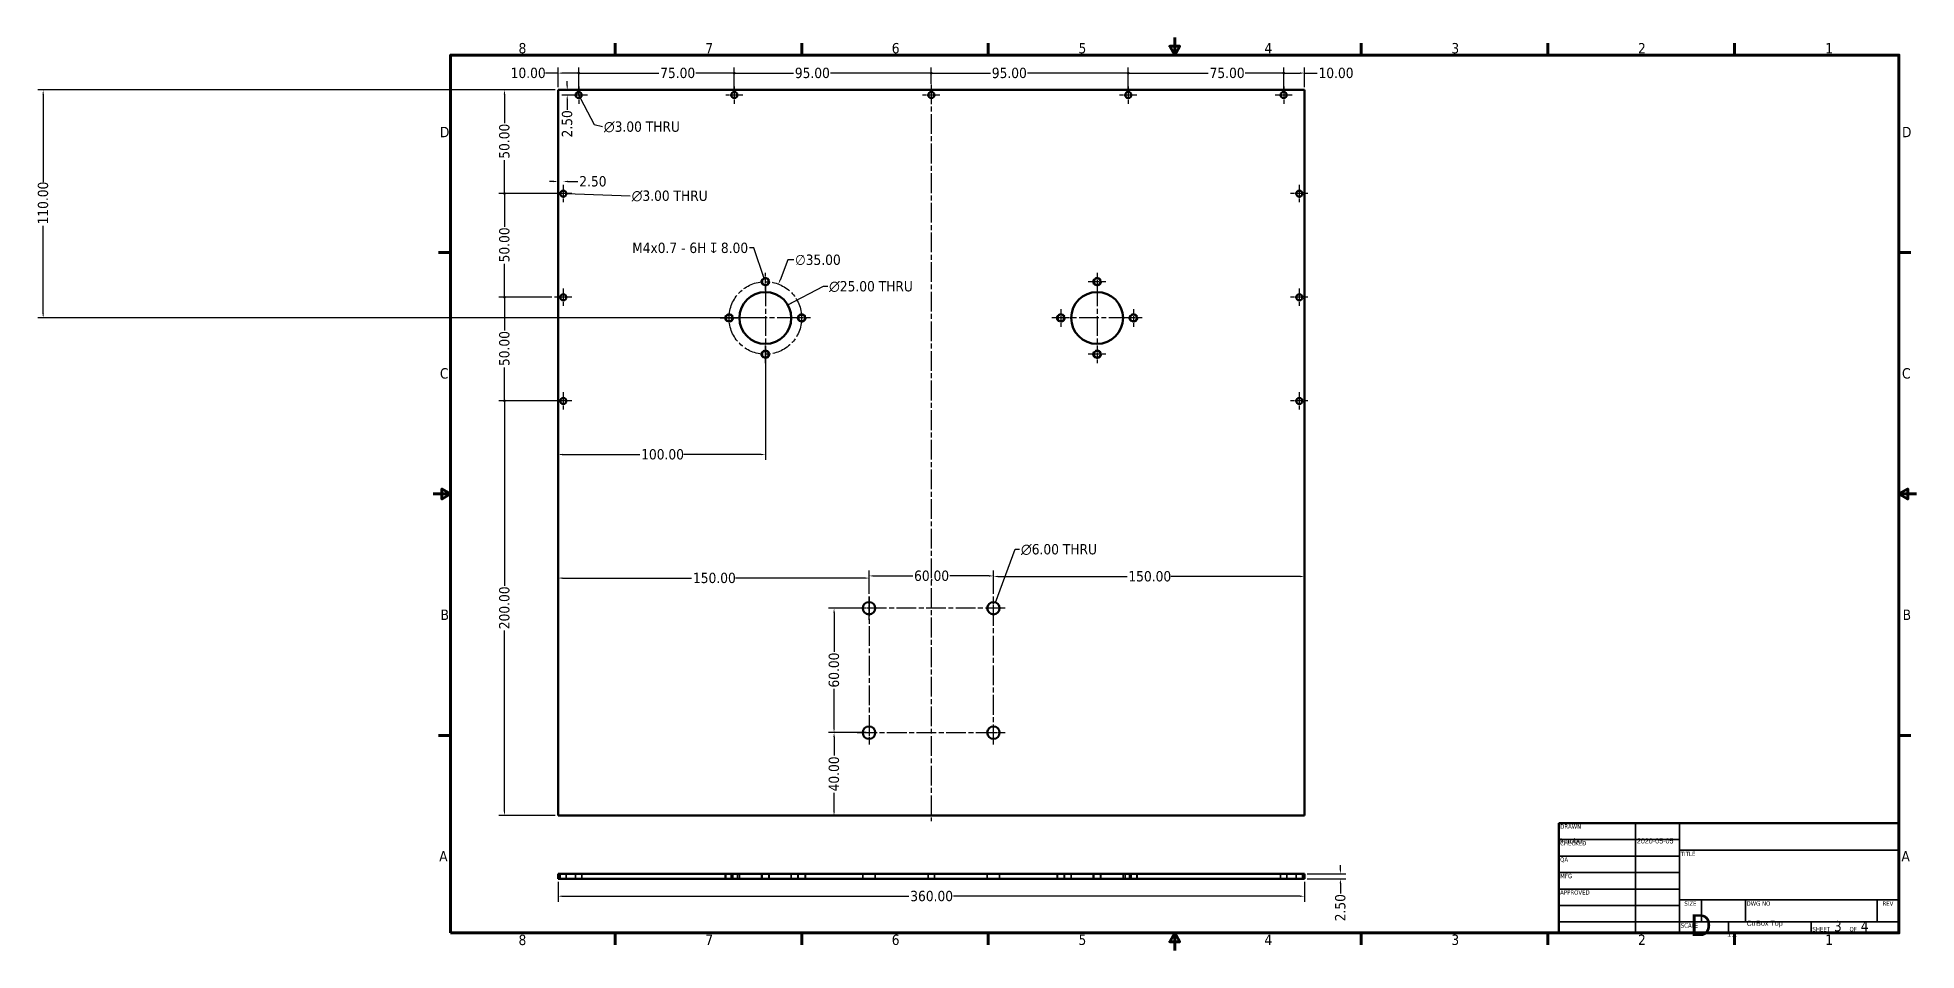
# Model space of a CAD drawing. Header units: millimetres. Extents: x -189 to 718, y 13 to 453.
import ezdxf
from ezdxf.enums import TextEntityAlignment as Align

# ---------------------------------------------------------------- set-up
doc = ezdxf.new("R2018")
doc.units = ezdxf.units.MM
doc.header["$LTSCALE"] = 0.833333
doc.linetypes.add('CHAIN', pattern=[0.7087, 0.4724, -0.0591, 0.1181, -0.0591])
doc.linetypes.add('DASHED', pattern=[0.2067, 0.1654, -0.0413])
for name, color, linetype, lineweight in [('Border (ANSI)', 7, 'Continuous', 70), ('Center Mark (ANSI)', 7, 'Continuous', 25), ('Centerline (ANSI)', 7, 'Continuous', 25), ('Dimension (ANSI)', 7, 'Continuous', 25), ('Hidden (ANSI)', 7, 'DASHED', 35), ('Hidden Narrow (ANSI)', 7, 'DASHED', 25), ('Symbol (ANSI)', 7, 'Continuous', 25), ('Title (ANSI)', 7, 'Continuous', 50), ('Visible (ANSI)', 7, 'Continuous', 50)]:
    doc.layers.add(name, color=color, linetype=linetype, lineweight=lineweight)
doc.styles.add('Note Text (ANSI)', font='tahoma.ttf')
doc.styles.add('Text Style38', font='tahoma.ttf')
doc.dimstyles.new('Default - mm (ANSI)', dxfattribs={"dimscale": 0.833333, "dimtxt": 6, "dimasz": 2.5, "dimexe": 3.175, "dimexo": 1.6002, "dimgap": 0.8, "dimtad": 0, "dimtoh": 1, "dimrnd": 1e-08, "dimzin": 4, "dimdsep": 46, "dimtxsty": 'Note Text (ANSI)', "dimcen": 0.09, "dimdle": 10, "dimclrd": 256, "dimclre": 256, "dimclrt": 256, "dimadec": 1, "dimazin": 1, "dimtfac": 0.508, "dimtofl": 0, "dimtmove": 0, "dimatfit": 3, "dimfxl": 1, "dimtolj": 1, "dimtzin": 4, "dimlwd": -1, "dimlwe": -1, "dimarcsym": 0})
doc.dimstyles.new('Default - mm (ANSI)$7', dxfattribs={"dimscale": 0.833333, "dimtxt": 6, "dimasz": 2.5, "dimexe": 3.175, "dimexo": 1.6002, "dimgap": 0.8, "dimtad": 0, "dimtoh": 1, "dimrnd": 1e-08, "dimzin": 4, "dimdsep": 46, "dimtxsty": 'Note Text (ANSI)', "dimcen": 0.09, "dimdle": 10, "dimclrd": 256, "dimclre": 256, "dimclrt": 256, "dimadec": 1, "dimazin": 1, "dimtfac": 0.508, "dimtofl": 0, "dimtmove": 0, "dimatfit": 3, "dimfxl": 1, "dimtolj": 1, "dimtzin": 4, "dimlwd": -1, "dimlwe": -1, "dimarcsym": 0})

# ---------------------------------------------------------------- blocks, each defined once
blk = doc.blocks.new('Borders Default Border')
at = {"layer": 'Border (ANSI)'}
for p, q in [((108, 533.4), (108, 540.4)), ((215.9, 533.4), (215.9, 540.4)), ((323.8, 533.4), (323.8, 540.4)), ((539.7, 533.4), (539.7, 540.4)), ((647.7, 533.4), (647.7, 540.4)), ((755.7, 533.4), (755.7, 540.4)), ((12.7, 419.1), (5.7, 419.1)), ((850.9, 419.1), (857.9, 419.1)), ((12.7, 139.7), (5.7, 139.7)), ((850.9, 139.7), (857.9, 139.7)), ((108, 25.4), (108, 18.4)), ((215.9, 25.4), (215.9, 18.4)), ((323.8, 25.4), (323.8, 18.4)), ((539.7, 25.4), (539.7, 18.4)), ((647.7, 25.4), (647.7, 18.4)), ((755.7, 25.4), (755.7, 18.4))]:
    blk.add_line(p, q, dxfattribs=at)
at = {"layer": 'Border (ANSI)', "flags": 128}
for points in [[(12.7, 25.4), (12.7, 533.4), (850.9, 533.4), (850.9, 25.4), (12.7, 25.4)], [(431.8, 543.6), (431.8, 533.4), (428.9, 538.5), (434.7, 538.5), (431.8, 533.4)], [(2.5, 279.4), (12.7, 279.4), (7.6, 282.3), (7.6, 276.5), (12.7, 279.4)], [(861.1, 279.4), (850.9, 279.4), (856, 282.3), (856, 276.5), (850.9, 279.4)], [(431.8, 15.2), (431.8, 25.4), (428.9, 20.3), (434.7, 20.3), (431.8, 25.4)]]:
    blk.add_lwpolyline(points, dxfattribs=at)
at = {"layer": 'Border (ANSI)', "char_height": 6, "attachment_point": 7, "style": 'Note Text (ANSI)'}
for s, insert in [('8', (52, 534.3)), ('7', (160.1, 534.4)), ('6', (268, 534.3)), ('5', (376.1, 534.3)), ('4', (483.7, 534.4)), ('3', (591.9, 534.3)), ('2', (699.9, 534.4)), ('1', (808.3, 534.4)), ('D', (6.5, 485.9)), ('D', (852.7, 485.9)), ('C', (6.5, 346.1)), ('C', (852.7, 346.1)), ('B', (6.9, 206.5)), ('B', (853.1, 206.5)), ('A', (6.1, 66.8)), ('A', (852.4, 66.8)), ('8', (52, 18.2)), ('7', (160.1, 18.4)), ('6', (268, 18.3)), ('5', (376.1, 18.3)), ('4', (483.7, 18.4)), ('3', (591.9, 18.3)), ('2', (699.9, 18.4)), ('1', (808.3, 18.4))]:
    blk.add_mtext(s, dxfattribs=dict(at, insert=insert))
blk = doc.blocks.new('Title Blocks ANSI - Large')
at = {"layer": 'Title (ANSI)'}
for p, q in [((127, 189.2), (127, 125.7)), ((323.9, 189.2), (127, 189.2)), ((323.9, 125.7), (323.9, 189.2)), ((127, 125.7), (323.9, 125.7))]:
    blk.add_line(p, q, dxfattribs=at)
at = {"layer": 'Title (ANSI)', "lineweight": 35}
for p, q in [((171.5, 125.7), (171.5, 189.2)), ((196.9, 125.7), (196.9, 189.2)), ((127, 179.7), (196.9, 179.7)), ((127, 170.2), (196.9, 170.2)), ((196.9, 173.5), (323.9, 173.5)), ((127, 160.7), (196.9, 160.7)), ((127, 151.1), (196.9, 151.1)), ((127, 141.6), (196.9, 141.6)), ((323.9, 144.8), (196.9, 144.8)), ((209.6, 132.1), (209.6, 144.8)), ((235, 132.1), (235, 144.8)), ((311.2, 132.1), (311.2, 144.8)), ((196.9, 132.1), (127, 132.1)), ((323.9, 132.1), (196.9, 132.1)), ((225.3, 132.1), (225.3, 125.7)), ((273.1, 132.1), (273.1, 125.7))]:
    blk.add_line(p, q, dxfattribs=at)
at = {"layer": 'Title (ANSI)', "style": 'Text Style38'}
for s, p in [('DRAWN', (127.8, 188.5)), ('CHECKED', (127.8, 178.9)), ('QA', (127.8, 169.4)), ('TITLE', (197.6, 172.7)), ('MFG', (127.8, 159.9)), ('APPROVED', (127.8, 150.4)), ('DWG NO', (235.7, 144)), ('SCALE', (197.6, 131.3))]:
    blk.add_text(s, height=2.54, dxfattribs=at).set_placement(p, align=Align.TOP_LEFT)
for s, p in [('SIZE', (203.2, 144)), ('REV', (317.5, 144))]:
    blk.add_text(s, height=2.54, dxfattribs=at).set_placement(p, align=Align.TOP_CENTER)
at = {"layer": 'Title (ANSI)', "insert": (273.8, 126.5), "char_height": 6, "attachment_point": 7, "style": 'Note Text (ANSI)'}
blk.add_mtext('\\fTahoma|b0|i0;\\H2.5400;SHEET\\fTahoma|b0|i0;\\H6.0000; 3  \\fTahoma|b0|i0;\\H2.5400;OF\\fTahoma|b0|i0;\\H6.0000; 4 ', dxfattribs=at)
at = {"layer": 'Title (ANSI)', "lineweight": 30, "flags": 104}
for tag, height, p in [('CHECKED_BY', 3.17, (127.8, 170.9)), ('AUTHOR', 3.17, (127.8, 180.5)), ('CHECKED_DATE', 3.17, (172.2, 170.9)), ('CREATION_DATE', 3.17, (172.2, 180.5)), ('MFG_APPROVED_BY', 3.17, (127.8, 151.9)), ('MFG_APPROVED_DATE', 3.17, (172.2, 151.9)), ('ENG_APPROVED_BY', 3.17, (127.8, 142.4)), ('ENG_APPROVAL_DATE', 3.17, (172.2, 142.4)), ('PART_NUMBER', 4.57, (235.7, 132.8))]:
    blk.add_attdef(tag, text='', height=height, dxfattribs=at).set_placement(p, align=Align.BOTTOM_LEFT)
for tag, height, p in [('COMPANY', 3.17, (260.4, 181.4)), ('Sheet_Size', 4.57, (203.2, 136.5)), ('REVISION_NUMBER', 3.17, (317.5, 136.5))]:
    blk.add_attdef(tag, text='', height=height, dxfattribs=at).set_placement(p, align=Align.MIDDLE_CENTER)
blk.add_attdef('TITLE', text='', height=4.57, dxfattribs=at).set_placement((197.6, 158.1), align=Align.MIDDLE_LEFT)
blk.add_attdef('Initial_View_Scale', text='', height=6, dxfattribs=at).set_placement((224.5, 126.5), align=Align.BOTTOM_RIGHT)
blk = doc.blocks.new('*D6')
at = {"layer": 'Defpoints', "color": 0, "transparency": 16777216}
for p in [(62.38, 47.18), (422.38, 47.18), (422.38, 38.84)]:
    blk.add_point(p, dxfattribs=at)
at = {"layer": 'Dimension (ANSI)', "transparency": 16777216}
for p, q in [((62.38, 45.84), (62.38, 36.2)), ((422.38, 45.84), (422.38, 36.2)), ((64.46, 38.84), (231.59, 38.84)), ((420.3, 38.84), (253.17, 38.84))]:
    blk.add_line(p, q, dxfattribs=at)
for points in [[(64.46, 39.19), (64.46, 38.5), (62.38, 38.84)], [(420.3, 39.19), (420.3, 38.5), (422.38, 38.84)]]:
    blk.add_solid(points, dxfattribs=at)
at = {"layer": 'Dimension (ANSI)', "transparency": 16777216, "insert": (232.26, 41.45), "char_height": 5, "attachment_point": 1, "style": 'Note Text (ANSI)'}
blk.add_mtext('\\A1;360.00', dxfattribs=at)
blk = doc.blocks.new('_DotSmall')
at = {"color": 0, "linetype": 'ByBlock', "const_width": 0.5}
blk.add_lwpolyline([(-0.0625, 0, 1), (0.0625, 0, 1)], format="xyb", close=True, dxfattribs=at)
blk = doc.blocks.new('*D7')
at = {"layer": 'Defpoints', "color": 0, "transparency": 16777216}
for p in [(36.55, 427.73), (62.38, 427.73), (64.88, 377.73)]:
    blk.add_point(p, dxfattribs=at)
at = {"layer": 'Dimension (ANSI)', "transparency": 16777216}
for p, q in [((61.05, 427.73), (33.9, 427.73)), ((36.55, 425.65), (36.55, 411.61)), ((36.55, 377.73), (36.55, 393.87)), ((63.55, 377.73), (33.9, 377.73))]:
    blk.add_line(p, q, dxfattribs=at)
blk.add_solid([(36.2, 425.65), (36.89, 425.65), (36.55, 427.73)], dxfattribs=at)
at = {"layer": 'Dimension (ANSI)', "transparency": 16777216, "xscale": 2.083333333333333, "yscale": 2.083333333333333, "zscale": 2.083333333333333, "rotation": 270}
blk.add_blockref('_DotSmall', (36.55, 377.73), dxfattribs=at)
at = {"layer": 'Dimension (ANSI)', "transparency": 16777216, "insert": (33.94, 394.54), "char_height": 5, "attachment_point": 1, "rotation": 90, "style": 'Note Text (ANSI)'}
blk.add_mtext('\\A1;50.00', dxfattribs=at)
blk = doc.blocks.new('*D9')
at = {"layer": 'Defpoints', "color": 0, "transparency": 16777216}
for p in [(36.55, 377.73), (64.88, 377.73), (60.73, 327.73)]:
    blk.add_point(p, dxfattribs=at)
at = {"layer": 'Dimension (ANSI)', "transparency": 16777216}
for p, q in [((63.55, 377.73), (33.9, 377.73)), ((36.55, 377.73), (36.55, 361.61)), ((36.55, 327.73), (36.55, 343.87)), ((59.4, 327.73), (33.9, 327.73))]:
    blk.add_line(p, q, dxfattribs=at)
at = {"layer": 'Dimension (ANSI)', "transparency": 16777216, "xscale": 2.083333333333333, "yscale": 2.083333333333333, "zscale": 2.083333333333333}
for p, rotation in [((36.55, 377.73), 90), ((36.55, 327.73), 270)]:
    blk.add_blockref('_DotSmall', p, dxfattribs=dict(at, rotation=rotation))
at = {"layer": 'Dimension (ANSI)', "transparency": 16777216, "insert": (33.94, 344.54), "char_height": 5, "attachment_point": 1, "rotation": 90, "style": 'Note Text (ANSI)'}
blk.add_mtext('\\A1;50.00', dxfattribs=at)
blk = doc.blocks.new('*D10')
at = {"layer": 'Defpoints', "color": 0, "transparency": 16777216}
for p in [(36.55, 327.73), (60.73, 327.73), (64.88, 277.73)]:
    blk.add_point(p, dxfattribs=at)
at = {"layer": 'Dimension (ANSI)', "transparency": 16777216}
for p, q in [((59.4, 327.73), (33.9, 327.73)), ((36.55, 327.73), (36.55, 311.61)), ((36.55, 277.73), (36.55, 293.87)), ((63.55, 277.73), (33.9, 277.73))]:
    blk.add_line(p, q, dxfattribs=at)
at = {"layer": 'Dimension (ANSI)', "transparency": 16777216, "xscale": 2.083333333333333, "yscale": 2.083333333333333, "zscale": 2.083333333333333}
for p, rotation in [((36.55, 327.73), 90), ((36.55, 277.73), 270)]:
    blk.add_blockref('_DotSmall', p, dxfattribs=dict(at, rotation=rotation))
at = {"layer": 'Dimension (ANSI)', "transparency": 16777216, "insert": (33.94, 294.54), "char_height": 5, "attachment_point": 1, "rotation": 90, "style": 'Note Text (ANSI)'}
blk.add_mtext('\\A1;50.00', dxfattribs=at)
blk = doc.blocks.new('*D11')
at = {"layer": 'Defpoints', "color": 0, "transparency": 16777216}
for p in [(36.55, 277.73), (64.88, 277.73), (62.38, 77.73)]:
    blk.add_point(p, dxfattribs=at)
at = {"layer": 'Dimension (ANSI)', "transparency": 16777216}
for p, q in [((63.55, 277.73), (33.9, 277.73)), ((36.55, 277.73), (36.55, 188.5)), ((36.55, 79.82), (36.55, 166.95)), ((61.05, 77.73), (33.9, 77.73))]:
    blk.add_line(p, q, dxfattribs=at)
blk.add_solid([(36.2, 79.82), (36.89, 79.82), (36.55, 77.73)], dxfattribs=at)
at = {"layer": 'Dimension (ANSI)', "transparency": 16777216, "xscale": 2.083333333333333, "yscale": 2.083333333333333, "zscale": 2.083333333333333, "rotation": 90}
blk.add_blockref('_DotSmall', (36.55, 277.73), dxfattribs=at)
at = {"layer": 'Dimension (ANSI)', "transparency": 16777216, "insert": (33.94, 167.62), "char_height": 5, "attachment_point": 1, "rotation": 90, "style": 'Note Text (ANSI)'}
blk.add_mtext('\\A1;200.00', dxfattribs=at)
blk = doc.blocks.new('*D12')
at = {"layer": 'Defpoints', "color": 0, "transparency": 16777216}
for p in [(212.38, 117.73), (195.5, 77.73), (195.5, 77.73)]:
    blk.add_point(p, dxfattribs=at)
at = {"layer": 'Dimension (ANSI)', "transparency": 16777216}
for p, q in [((211.05, 117.73), (192.86, 117.73)), ((195.5, 115.65), (195.5, 106.74)), ((195.5, 79.82), (195.5, 88.72))]:
    blk.add_line(p, q, dxfattribs=at)
for points in [[(195.16, 115.65), (195.85, 115.65), (195.5, 117.73)], [(195.16, 79.82), (195.85, 79.82), (195.5, 77.73)]]:
    blk.add_solid(points, dxfattribs=at)
at = {"layer": 'Dimension (ANSI)', "transparency": 16777216, "insert": (192.9, 89.39), "char_height": 5, "attachment_point": 1, "rotation": 90, "style": 'Note Text (ANSI)'}
blk.add_mtext('\\A1;40.00', dxfattribs=at)
blk = doc.blocks.new('*D13')
at = {"layer": 'Defpoints', "color": 0, "transparency": 16777216}
for p in [(212.38, 177.73), (195.5, 117.73), (212.38, 117.73)]:
    blk.add_point(p, dxfattribs=at)
at = {"layer": 'Dimension (ANSI)', "transparency": 16777216}
for p, q in [((211.05, 177.73), (192.86, 177.73)), ((195.5, 175.65), (195.5, 156.67)), ((195.5, 119.82), (195.5, 138.8)), ((211.05, 117.73), (192.86, 117.73))]:
    blk.add_line(p, q, dxfattribs=at)
for points in [[(195.16, 175.65), (195.85, 175.65), (195.5, 177.73)], [(195.16, 119.82), (195.85, 119.82), (195.5, 117.73)]]:
    blk.add_solid(points, dxfattribs=at)
at = {"layer": 'Dimension (ANSI)', "transparency": 16777216, "insert": (192.9, 139.47), "char_height": 5, "attachment_point": 1, "rotation": 90, "style": 'Note Text (ANSI)'}
blk.add_mtext('\\A1;60.00', dxfattribs=at)
blk = doc.blocks.new('*D14')
at = {"layer": 'Defpoints', "color": 0, "transparency": 16777216}
for p in [(62.38, 192.28), (62.38, 192.28), (212.38, 183.38)]:
    blk.add_point(p, dxfattribs=at)
at = {"layer": 'Dimension (ANSI)', "transparency": 16777216}
for p, q in [((64.46, 192.28), (126.81, 192.28)), ((210.3, 192.28), (147.95, 192.28)), ((212.38, 184.71), (212.38, 194.92))]:
    blk.add_line(p, q, dxfattribs=at)
for points in [[(64.46, 192.63), (64.46, 191.93), (62.38, 192.28)], [(210.3, 192.63), (210.3, 191.93), (212.38, 192.28)]]:
    blk.add_solid(points, dxfattribs=at)
at = {"layer": 'Dimension (ANSI)', "transparency": 16777216, "insert": (127.47, 194.88), "char_height": 5, "attachment_point": 1, "style": 'Note Text (ANSI)'}
blk.add_mtext('\\A1;150.00', dxfattribs=at)
blk = doc.blocks.new('*D15')
at = {"layer": 'Defpoints', "color": 0, "transparency": 16777216}
for p in [(272.38, 193.32), (212.38, 183.38), (272.38, 183.38)]:
    blk.add_point(p, dxfattribs=at)
at = {"layer": 'Dimension (ANSI)', "transparency": 16777216}
for p, q in [((212.38, 184.71), (212.38, 195.97)), ((214.46, 193.32), (233.45, 193.32)), ((270.3, 193.32), (251.31, 193.32)), ((272.38, 184.71), (272.38, 195.97))]:
    blk.add_line(p, q, dxfattribs=at)
for points in [[(214.46, 193.67), (214.46, 192.98), (212.38, 193.32)], [(270.3, 193.67), (270.3, 192.98), (272.38, 193.32)]]:
    blk.add_solid(points, dxfattribs=at)
at = {"layer": 'Dimension (ANSI)', "transparency": 16777216, "insert": (234.11, 195.93), "char_height": 5, "attachment_point": 1, "style": 'Note Text (ANSI)'}
blk.add_mtext('\\A1;60.00', dxfattribs=at)
blk = doc.blocks.new('*D16')
at = {"layer": 'Defpoints', "color": 0, "transparency": 16777216}
for p in [(422.38, 193.06), (422.38, 193.06), (272.38, 183.38)]:
    blk.add_point(p, dxfattribs=at)
at = {"layer": 'Dimension (ANSI)', "transparency": 16777216}
for p, q in [((272.38, 184.71), (272.38, 195.71)), ((274.46, 193.06), (336.81, 193.06)), ((420.3, 193.06), (357.95, 193.06))]:
    blk.add_line(p, q, dxfattribs=at)
for points in [[(274.46, 193.41), (274.46, 192.71), (272.38, 193.06)], [(420.3, 193.41), (420.3, 192.71), (422.38, 193.06)]]:
    blk.add_solid(points, dxfattribs=at)
at = {"layer": 'Dimension (ANSI)', "transparency": 16777216, "insert": (337.47, 195.66), "char_height": 5, "attachment_point": 1, "style": 'Note Text (ANSI)'}
blk.add_mtext('\\A1;150.00', dxfattribs=at)
blk = doc.blocks.new('*D17')
at = {"layer": 'Defpoints', "color": 0, "transparency": 16777216}
for p in [(168.7, 334.05), (156.06, 301.41)]:
    blk.add_point(p, dxfattribs=at)
at = {"layer": 'Dimension (ANSI)', "transparency": 16777216}
for p, q in [((173.21, 345.72), (169.45, 336)), ((176.03, 345.72), (173.21, 345.72)), ((162.3, 317.73), (162.45, 317.73)), ((162.38, 317.66), (162.38, 317.81))]:
    blk.add_line(p, q, dxfattribs=at)
blk.add_solid([(169.13, 336.12), (169.77, 335.87), (168.7, 334.05)], dxfattribs=at)
at = {"layer": 'Dimension (ANSI)', "transparency": 16777216, "insert": (176.7, 348.32), "char_height": 5, "attachment_point": 1, "style": 'Note Text (ANSI)'}
blk.add_mtext('\\A1;∅35.00', dxfattribs=at)
blk = doc.blocks.new('*D18')
at = {"layer": 'Defpoints', "color": 0, "transparency": 16777216}
for p in [(62.38, 383.56), (62.38, 383.56), (64.88, 377.73)]:
    blk.add_point(p, dxfattribs=at)
at = {"layer": 'Dimension (ANSI)', "transparency": 16777216}
for p, q in [((60.3, 383.56), (58.21, 383.56)), ((66.96, 383.56), (71.95, 383.56))]:
    blk.add_line(p, q, dxfattribs=at)
for points in [[(60.3, 383.91), (60.3, 383.21), (62.38, 383.56)], [(66.96, 383.91), (66.96, 383.21), (64.88, 383.56)]]:
    blk.add_solid(points, dxfattribs=at)
at = {"layer": 'Dimension (ANSI)', "transparency": 16777216, "insert": (72.62, 386.16), "char_height": 5, "attachment_point": 1, "style": 'Note Text (ANSI)'}
blk.add_mtext('\\A1;2.50', dxfattribs=at)
blk = doc.blocks.new('*D19')
at = {"layer": 'Defpoints', "color": 0, "transparency": 16777216}
for p in [(66.81, 427.73), (66.81, 427.73), (72.38, 425.23)]:
    blk.add_point(p, dxfattribs=at)
at = {"layer": 'Dimension (ANSI)', "transparency": 16777216}
for p, q in [((66.81, 429.82), (66.81, 431.9)), ((71.05, 425.23), (64.17, 425.23)), ((66.81, 423.15), (66.81, 418.16))]:
    blk.add_line(p, q, dxfattribs=at)
for points in [[(66.47, 429.82), (67.16, 429.82), (66.81, 427.73)], [(66.47, 423.15), (67.16, 423.15), (66.81, 425.23)]]:
    blk.add_solid(points, dxfattribs=at)
at = {"layer": 'Dimension (ANSI)', "transparency": 16777216, "insert": (64.21, 404.8), "char_height": 5, "attachment_point": 1, "rotation": 90, "style": 'Note Text (ANSI)'}
blk.add_mtext('\\A1;2.50', dxfattribs=at)
blk = doc.blocks.new('*D20')
at = {"layer": 'Defpoints', "color": 0, "transparency": 16777216}
for p in [(422.38, 49.68), (422.38, 47.18), (439.74, 49.68)]:
    blk.add_point(p, dxfattribs=at)
at = {"layer": 'Dimension (ANSI)', "transparency": 16777216}
for p, q in [((423.71, 49.68), (442.38, 49.68)), ((423.71, 47.18), (442.38, 47.18)), ((439.74, 51.76), (439.74, 53.84)), ((439.74, 45.09), (439.74, 40.11))]:
    blk.add_line(p, q, dxfattribs=at)
for points in [[(439.39, 51.76), (440.09, 51.76), (439.74, 49.68)], [(439.39, 45.09), (440.09, 45.09), (439.74, 47.18)]]:
    blk.add_solid(points, dxfattribs=at)
at = {"layer": 'Dimension (ANSI)', "transparency": 16777216, "insert": (437.13, 26.74), "char_height": 5, "attachment_point": 1, "rotation": 90, "style": 'Note Text (ANSI)'}
blk.add_mtext('\\A1;2.50', dxfattribs=at)
blk = doc.blocks.new('*D21')
at = {"layer": 'Defpoints', "color": 0, "transparency": 16777216}
for p in [(72.38, 435.84), (62.38, 427.73), (72.38, 425.23)]:
    blk.add_point(p, dxfattribs=at)
at = {"layer": 'Dimension (ANSI)', "transparency": 16777216}
for p, q in [((62.38, 435.84), (56.26, 435.84)), ((62.38, 429.07), (62.38, 438.48)), ((72.38, 435.84), (64.46, 435.84)), ((72.38, 426.57), (72.38, 438.48))]:
    blk.add_line(p, q, dxfattribs=at)
blk.add_solid([(64.46, 436.18), (64.46, 435.49), (62.38, 435.84)], dxfattribs=at)
at = {"layer": 'Dimension (ANSI)', "transparency": 16777216, "xscale": 2.083333333333333, "yscale": 2.083333333333333, "zscale": 2.083333333333333}
blk.add_blockref('_DotSmall', (72.38, 435.84), dxfattribs=at)
at = {"layer": 'Dimension (ANSI)', "transparency": 16777216, "insert": (39.53, 438.44), "char_height": 5, "attachment_point": 1, "style": 'Note Text (ANSI)'}
blk.add_mtext('\\A1;10.00', dxfattribs=at)
blk = doc.blocks.new('*D22')
at = {"layer": 'Defpoints', "color": 0, "transparency": 16777216}
for p in [(147.38, 435.84), (72.38, 425.23), (147.38, 425.23)]:
    blk.add_point(p, dxfattribs=at)
at = {"layer": 'Dimension (ANSI)', "transparency": 16777216}
for p, q in [((72.38, 426.57), (72.38, 438.48)), ((72.38, 435.84), (110.98, 435.84)), ((147.38, 435.84), (128.8, 435.84)), ((147.38, 426.57), (147.38, 438.48))]:
    blk.add_line(p, q, dxfattribs=at)
at = {"layer": 'Dimension (ANSI)', "transparency": 16777216, "xscale": 2.083333333333333, "yscale": 2.083333333333333, "zscale": 2.083333333333333, "rotation": 180}
blk.add_blockref('_DotSmall', (72.38, 435.84), dxfattribs=at)
at = {"layer": 'Dimension (ANSI)', "transparency": 16777216, "xscale": 2.083333333333333, "yscale": 2.083333333333333, "zscale": 2.083333333333333}
blk.add_blockref('_DotSmall', (147.38, 435.84), dxfattribs=at)
at = {"layer": 'Dimension (ANSI)', "transparency": 16777216, "insert": (111.64, 438.44), "char_height": 5, "attachment_point": 1, "style": 'Note Text (ANSI)'}
blk.add_mtext('\\A1;75.00', dxfattribs=at)
blk = doc.blocks.new('*D23')
at = {"layer": 'Defpoints', "color": 0, "transparency": 16777216}
for p in [(242.38, 435.84), (242.38, 429.38), (147.38, 425.23)]:
    blk.add_point(p, dxfattribs=at)
at = {"layer": 'Dimension (ANSI)', "transparency": 16777216}
for p, q in [((147.38, 426.57), (147.38, 438.48)), ((147.38, 435.84), (175.92, 435.84)), ((242.38, 435.84), (193.85, 435.84)), ((242.38, 430.71), (242.38, 438.48))]:
    blk.add_line(p, q, dxfattribs=at)
at = {"layer": 'Dimension (ANSI)', "transparency": 16777216, "xscale": 2.083333333333333, "yscale": 2.083333333333333, "zscale": 2.083333333333333, "rotation": 180}
blk.add_blockref('_DotSmall', (147.38, 435.84), dxfattribs=at)
at = {"layer": 'Dimension (ANSI)', "transparency": 16777216, "xscale": 2.083333333333333, "yscale": 2.083333333333333, "zscale": 2.083333333333333}
blk.add_blockref('_DotSmall', (242.38, 435.84), dxfattribs=at)
at = {"layer": 'Dimension (ANSI)', "transparency": 16777216, "insert": (176.59, 438.44), "char_height": 5, "attachment_point": 1, "style": 'Note Text (ANSI)'}
blk.add_mtext('\\A1;95.00', dxfattribs=at)
blk = doc.blocks.new('*D24')
at = {"layer": 'Defpoints', "color": 0, "transparency": 16777216}
for p in [(337.38, 435.84), (242.38, 429.38), (337.38, 425.23)]:
    blk.add_point(p, dxfattribs=at)
at = {"layer": 'Dimension (ANSI)', "transparency": 16777216}
for p, q in [((242.38, 430.71), (242.38, 438.48)), ((242.38, 435.84), (270.92, 435.84)), ((337.38, 435.84), (288.85, 435.84)), ((337.38, 426.57), (337.38, 438.48))]:
    blk.add_line(p, q, dxfattribs=at)
at = {"layer": 'Dimension (ANSI)', "transparency": 16777216, "xscale": 2.083333333333333, "yscale": 2.083333333333333, "zscale": 2.083333333333333, "rotation": 180}
blk.add_blockref('_DotSmall', (242.38, 435.84), dxfattribs=at)
at = {"layer": 'Dimension (ANSI)', "transparency": 16777216, "xscale": 2.083333333333333, "yscale": 2.083333333333333, "zscale": 2.083333333333333}
blk.add_blockref('_DotSmall', (337.38, 435.84), dxfattribs=at)
at = {"layer": 'Dimension (ANSI)', "transparency": 16777216, "insert": (271.59, 438.44), "char_height": 5, "attachment_point": 1, "style": 'Note Text (ANSI)'}
blk.add_mtext('\\A1;95.00', dxfattribs=at)
blk = doc.blocks.new('*D25')
at = {"layer": 'Defpoints', "color": 0, "transparency": 16777216}
for p in [(412.38, 435.84), (337.38, 425.23), (412.38, 425.23)]:
    blk.add_point(p, dxfattribs=at)
at = {"layer": 'Dimension (ANSI)', "transparency": 16777216}
for p, q in [((337.38, 426.57), (337.38, 438.48)), ((337.38, 435.84), (375.98, 435.84)), ((412.38, 435.84), (393.8, 435.84)), ((412.38, 426.57), (412.38, 438.48))]:
    blk.add_line(p, q, dxfattribs=at)
at = {"layer": 'Dimension (ANSI)', "transparency": 16777216, "xscale": 2.083333333333333, "yscale": 2.083333333333333, "zscale": 2.083333333333333, "rotation": 180}
blk.add_blockref('_DotSmall', (337.38, 435.84), dxfattribs=at)
at = {"layer": 'Dimension (ANSI)', "transparency": 16777216, "xscale": 2.083333333333333, "yscale": 2.083333333333333, "zscale": 2.083333333333333}
blk.add_blockref('_DotSmall', (412.38, 435.84), dxfattribs=at)
at = {"layer": 'Dimension (ANSI)', "transparency": 16777216, "insert": (376.64, 438.44), "char_height": 5, "attachment_point": 1, "style": 'Note Text (ANSI)'}
blk.add_mtext('\\A1;75.00', dxfattribs=at)
blk = doc.blocks.new('*D26')
at = {"layer": 'Defpoints', "color": 0, "transparency": 16777216}
for p in [(422.38, 435.84), (422.38, 427.73), (412.38, 425.23)]:
    blk.add_point(p, dxfattribs=at)
at = {"layer": 'Dimension (ANSI)', "transparency": 16777216}
for p, q in [((412.38, 426.57), (412.38, 438.48)), ((412.38, 435.84), (420.3, 435.84)), ((422.38, 429.07), (422.38, 438.48)), ((422.38, 435.84), (428.5, 435.84))]:
    blk.add_line(p, q, dxfattribs=at)
blk.add_solid([(420.3, 436.18), (420.3, 435.49), (422.38, 435.84)], dxfattribs=at)
at = {"layer": 'Dimension (ANSI)', "transparency": 16777216, "xscale": 2.083333333333333, "yscale": 2.083333333333333, "zscale": 2.083333333333333, "rotation": 180}
blk.add_blockref('_DotSmall', (412.38, 435.84), dxfattribs=at)
at = {"layer": 'Dimension (ANSI)', "transparency": 16777216, "insert": (429.17, 438.44), "char_height": 5, "attachment_point": 1, "style": 'Note Text (ANSI)'}
blk.add_mtext('\\A1;10.00', dxfattribs=at)
blk = doc.blocks.new('*D27')
at = {"layer": 'Defpoints', "color": 0, "transparency": 16777216}
for p in [(-185.95, 427.73), (62.38, 427.73), (162.38, 317.73)]:
    blk.add_point(p, dxfattribs=at)
at = {"layer": 'Dimension (ANSI)', "transparency": 16777216}
for p, q in [((61.05, 427.73), (-188.6, 427.73)), ((-185.95, 425.65), (-185.95, 383.31)), ((-185.95, 319.82), (-185.95, 362.16)), ((161.05, 317.73), (-188.6, 317.73))]:
    blk.add_line(p, q, dxfattribs=at)
for points in [[(-186.3, 425.65), (-185.61, 425.65), (-185.95, 427.73)], [(-186.3, 319.82), (-185.61, 319.82), (-185.95, 317.73)]]:
    blk.add_solid(points, dxfattribs=at)
at = {"layer": 'Dimension (ANSI)', "transparency": 16777216, "insert": (-188.56, 362.83), "char_height": 5, "attachment_point": 1, "rotation": 90, "style": 'Note Text (ANSI)'}
blk.add_mtext('\\A1;110.00', dxfattribs=at)
blk = doc.blocks.new('*D28')
at = {"layer": 'Defpoints', "color": 0, "transparency": 16777216}
for p in [(162.38, 302.59), (62.38, 251.89), (62.38, 251.89)]:
    blk.add_point(p, dxfattribs=at)
at = {"layer": 'Dimension (ANSI)', "transparency": 16777216}
for p, q in [((162.38, 301.25), (162.38, 249.24)), ((64.46, 251.89), (101.81, 251.89)), ((160.3, 251.89), (122.95, 251.89))]:
    blk.add_line(p, q, dxfattribs=at)
for points in [[(64.46, 252.24), (64.46, 251.54), (62.38, 251.89)], [(160.3, 252.24), (160.3, 251.54), (162.38, 251.89)]]:
    blk.add_solid(points, dxfattribs=at)
at = {"layer": 'Dimension (ANSI)', "transparency": 16777216, "insert": (102.47, 254.49), "char_height": 5, "attachment_point": 1, "style": 'Note Text (ANSI)'}
blk.add_mtext('\\A1;100.00', dxfattribs=at)

msp = doc.modelspace()

# ---------------------------------------------------------------- linework, layer by layer
at = {"layer": 'Center Mark (ANSI)', "linetype": 'CHAIN', "ltscale": 5.527377}
for p, q in [((72.379, 429.379), (72.379, 421.087)), ((147.379, 429.379), (147.379, 421.087)), ((242.379, 429.379), (242.379, 421.087)), ((337.379, 429.379), (337.379, 421.087)), ((412.379, 429.379), (412.379, 421.087)), ((76.525, 425.233), (68.234, 425.233)), ((151.525, 425.233), (143.234, 425.233)), ((246.525, 425.233), (238.234, 425.233)), ((341.525, 425.233), (333.234, 425.233)), ((416.525, 425.233), (408.234, 425.233)), ((64.879, 381.879), (64.879, 373.587)), ((419.879, 381.879), (419.879, 373.587)), ((69.025, 377.733), (60.734, 377.733)), ((424.025, 377.733), (415.734, 377.733)), ((69.025, 327.733), (60.734, 327.733)), ((64.879, 331.879), (64.879, 323.587)), ((424.025, 327.733), (415.734, 327.733)), ((419.879, 331.879), (419.879, 323.587)), ((64.879, 281.879), (64.879, 273.587)), ((419.879, 281.879), (419.879, 273.587)), ((69.025, 277.733), (60.734, 277.733)), ((424.025, 277.733), (415.734, 277.733))]:
    msp.add_line(p, q, dxfattribs=at)
at = {"layer": 'Center Mark (ANSI)', "linetype": 'CHAIN', "ltscale": 5.688701}
for p, q in [((162.379, 330.966), (162.379, 339.5)), ((322.379, 339.5), (322.379, 330.966)), ((326.646, 335.233), (318.113, 335.233)), ((140.613, 317.733), (149.146, 317.733)), ((184.146, 317.733), (175.613, 317.733)), ((309.146, 317.733), (300.613, 317.733)), ((304.879, 322), (304.879, 313.466)), ((344.146, 317.733), (335.613, 317.733)), ((339.879, 322), (339.879, 313.466)), ((162.379, 295.966), (162.379, 304.5)), ((326.646, 300.233), (318.113, 300.233)), ((322.379, 304.5), (322.379, 295.966))]:
    msp.add_line(p, q, dxfattribs=at)
at = {"layer": 'Center Mark (ANSI)', "linetype": 'CHAIN', "ltscale": 24.192183}
for p, q in [((162.379, 332.879), (162.379, 302.587)), ((322.379, 332.879), (322.379, 302.587)), ((177.525, 317.733), (147.234, 317.733)), ((337.525, 317.733), (307.234, 317.733))]:
    msp.add_line(p, q, dxfattribs=at)
at = {"layer": 'Center Mark (ANSI)', "linetype": 'CHAIN', "ltscale": 7.527268}
for p, q in [((212.379, 172.087), (212.379, 183.379)), ((272.379, 172.087), (272.379, 183.379)), ((212.379, 123.379), (212.379, 112.087)), ((266.734, 117.733), (278.025, 117.733))]:
    msp.add_line(p, q, dxfattribs=at)
at = {"layer": 'Centerline (ANSI)', "linetype": 'CHAIN', "ltscale": 24.192183}
for p, q in [((242.379, 430.379), (242.379, 75.087)), ((212.379, 183.379), (212.379, 112.087)), ((272.379, 112.087), (272.379, 183.379)), ((278.025, 177.733), (206.734, 177.733)), ((206.734, 117.733), (278.025, 117.733))]:
    msp.add_line(p, q, dxfattribs=at)
msp.add_circle((162.379, 317.733), 17.5, dxfattribs=at)
at = {"layer": 'Hidden (ANSI)', "ltscale": 5.71399}
for p, q in [((63.379, 47.176), (63.379, 49.676)), ((66.379, 47.176), (66.379, 49.676)), ((70.879, 47.176), (70.879, 49.676)), ((73.879, 47.176), (73.879, 49.676)), ((143.258, 49.676), (143.258, 47.176)), ((145.879, 47.176), (145.879, 49.676)), ((146.5, 49.676), (146.5, 47.176)), ((148.879, 47.176), (148.879, 49.676)), ((149.879, 47.176), (149.879, 49.676)), ((160.758, 49.676), (160.758, 47.176)), ((164, 49.676), (164, 47.176)), ((174.879, 47.176), (174.879, 49.676)), ((178.258, 49.676), (178.258, 47.176)), ((181.5, 49.676), (181.5, 47.176)), ((209.379, 47.176), (209.379, 49.676)), ((215.379, 47.176), (215.379, 49.676)), ((240.879, 47.176), (240.879, 49.676)), ((243.879, 47.176), (243.879, 49.676)), ((269.379, 47.176), (269.379, 49.676)), ((275.379, 47.176), (275.379, 49.676)), ((303.258, 47.176), (303.258, 49.676)), ((306.5, 47.176), (306.5, 49.676)), ((309.879, 49.676), (309.879, 47.176)), ((320.758, 47.176), (320.758, 49.676)), ((324, 47.176), (324, 49.676)), ((334.879, 49.676), (334.879, 47.176)), ((335.879, 47.176), (335.879, 49.676)), ((338.258, 47.176), (338.258, 49.676)), ((338.879, 47.176), (338.879, 49.676)), ((341.5, 47.176), (341.5, 49.676)), ((410.879, 47.176), (410.879, 49.676)), ((413.879, 47.176), (413.879, 49.676)), ((418.379, 47.176), (418.379, 49.676)), ((421.379, 47.176), (421.379, 49.676))]:
    msp.add_line(p, q, dxfattribs=at)
at = {"layer": 'Hidden Narrow (ANSI)', "ltscale": 5.71399}
for p, q in [((142.879, 49.676), (142.879, 47.176)), ((146.879, 47.176), (146.879, 49.676)), ((160.379, 49.676), (160.379, 47.176)), ((164.379, 47.176), (164.379, 49.676)), ((177.879, 49.676), (177.879, 47.176)), ((181.879, 47.176), (181.879, 49.676)), ((302.879, 49.676), (302.879, 47.176)), ((306.879, 47.176), (306.879, 49.676)), ((320.379, 49.676), (320.379, 47.176)), ((324.379, 47.176), (324.379, 49.676)), ((337.879, 49.676), (337.879, 47.176)), ((341.879, 47.176), (341.879, 49.676))]:
    msp.add_line(p, q, dxfattribs=at)
at = {"layer": 'Hidden Narrow (ANSI)', "ltscale": 24.318085}
for centre in [(162.379, 335.233), (322.379, 335.233), (144.879, 317.733), (179.879, 317.733), (304.879, 317.733), (339.879, 317.733), (162.379, 300.233), (322.379, 300.233)]:
    msp.add_circle(centre, 2, dxfattribs=at)
at = {"layer": 'Visible (ANSI)'}
for p, q in [((422.379, 427.733), (62.379, 427.733)), ((62.379, 427.733), (62.379, 77.733)), ((422.379, 77.733), (422.379, 427.733)), ((62.379, 77.733), (422.379, 77.733)), ((62.379, 49.676), (422.379, 49.676)), ((62.379, 47.176), (62.379, 49.676)), ((62.379, 47.176), (422.379, 47.176)), ((422.379, 47.176), (422.379, 49.676))]:
    msp.add_line(p, q, dxfattribs=at)
for centre, radius in [((72.379, 425.233), 1.5), ((147.379, 425.233), 1.5), ((242.379, 425.233), 1.5), ((337.379, 425.233), 1.5), ((412.379, 425.233), 1.5), ((64.879, 377.733), 1.5), ((419.879, 377.733), 1.5), ((162.379, 335.233), 1.621), ((322.379, 335.233), 1.621), ((64.879, 327.733), 1.5), ((162.379, 317.733), 12.5), ((322.379, 317.733), 12.5), ((419.879, 327.733), 1.5), ((144.879, 317.733), 1.621), ((179.879, 317.733), 1.621), ((304.879, 317.733), 1.621), ((339.879, 317.733), 1.621), ((162.379, 300.233), 1.621), ((322.379, 300.233), 1.621), ((64.879, 277.733), 1.5), ((419.879, 277.733), 1.5), ((212.379, 177.733), 3), ((272.379, 177.733), 3), ((212.379, 117.733), 3), ((272.379, 117.733), 3)]:
    msp.add_circle(centre, radius, dxfattribs=at)

# ---------------------------------------------------------------- block references
at = {"xscale": 0.8333333333333334, "yscale": 0.8333333333333334, "zscale": 0.8333333333333334}
msp.add_blockref('Borders Default Border', (0, 0), dxfattribs=at)
ref = msp.add_blockref('Title Blocks ANSI - Large', (439.208, -83.608), dxfattribs=dict(xscale=0.8333333333333334, yscale=0.8333333333333334, zscale=0.8333333333333334))
lines = msp.add_mtext('introbot', dxfattribs={"layer": 'Title (ANSI)', "insert": (545.677, 66.781), "char_height": 2.5, "attachment_point": 1})
ref.add_attrib('AUTHOR', '', (545.677, 66.781), dxfattribs={"flags": 104}).embed_mtext(lines)
lines = msp.add_mtext('2020-05-05', dxfattribs={"layer": 'Title (ANSI)', "insert": (582.718, 66.781), "char_height": 2.5, "attachment_point": 1})
ref.add_attrib('CREATION_DATE', '', (582.718, 66.781), dxfattribs={"flags": 104}).embed_mtext(lines)
lines = msp.add_mtext('CtrBox Top', dxfattribs={"layer": 'Title (ANSI)', "insert": (635.635, 27.093), "char_height": 2.5, "attachment_point": 1})
ref.add_attrib('PART_NUMBER', '', (635.635, 27.093), dxfattribs={"flags": 104}).embed_mtext(lines)
lines = msp.add_mtext('D', dxfattribs={"layer": 'Title (ANSI)', "insert": (608.542, 30.163), "char_height": 10.583, "attachment_point": 1})
ref.add_attrib('Sheet_Size', '', (608.542, 30.163), dxfattribs={"flags": 104}).embed_mtext(lines)
lines = msp.add_mtext('1.2', dxfattribs={"layer": 'Title (ANSI)', "insert": (626.322, 21.802), "char_height": 2.5, "attachment_point": 1})
ref.add_attrib('Initial_View_Scale', '', (626.322, 21.802), dxfattribs={"flags": 104}).embed_mtext(lines)

# ---------------------------------------------------------------- texts
at = {"layer": 'Symbol (ANSI)', "char_height": 5, "line_spacing_factor": 1.05, "style": 'Note Text (ANSI)'}
for s, insert, width, attachment_point in [('\\fAIGDT|b0|i0;\\H5.0000;n\\fTahoma|b0|i0;\\H5.0000;3.00 THRU', (84.509, 412.522), 38.90992, 1), ('\\fAIGDT|b0|i0;\\H5.0000;n\\fTahoma|b0|i0;\\H5.0000;3.00 THRU', (97.896, 379.212), 38.90992, 1), ('M4x0.7 - 6H \\fAIGDT|b0|i0;\\H5.0000;x\\fTahoma|b0|i0;\\H5.0000; 8.00', (154.064, 354.066), 61.29928, 3), ('\\fAIGDT|b0|i0;\\H5.0000;n\\fTahoma|b0|i0;\\H5.0000;25.00 THRU', (193.106, 335.535), 42.69947, 1), ('\\fAIGDT|b0|i0;\\H5.0000;n\\fTahoma|b0|i0;\\H5.0000;6.00 THRU', (285.674, 208.696), 38.90992, 1)]:
    msp.add_mtext(s, dxfattribs=dict(at, insert=insert, width=width, attachment_point=attachment_point))

# ---------------------------------------------------------------- dimensions: what is measured, and where the dimension line sits
at = {"layer": 'Dimension (ANSI)'}
for base, p1, p2, angle, override, picture, middle in [((72.379, 435.836), (62.379, 427.733), (72.379, 425.233), 180, {"dimgap": 0.8, "dimtoh": 0, "dimdec": 2, "dimblk2": 'DotSmall', "dimsah": 1, "dimdle": 0, "dimtol": 0, "dimlim": 0, "dimtp": 0, "dimtm": 0, "dimtdec": 2, "dimatfit": 2}, '*D21', (47.561, 435.836)), ((147.379, 435.836), (72.379, 425.233), (147.379, 425.233), 180, {"dimgap": 0.8, "dimtoh": 0, "dimdec": 2, "dimblk1": 'DotSmall', "dimblk2": 'DotSmall', "dimsah": 1, "dimdle": 0, "dimtol": 0, "dimlim": 0, "dimtp": 0, "dimtm": 0, "dimtdec": 2, "dimatfit": 1}, '*D22', (119.888, 435.836)), ((242.379, 435.836), (147.379, 425.233), (242.379, 429.379), 180, {"dimgap": 0.8, "dimtoh": 0, "dimdec": 2, "dimblk1": 'DotSmall', "dimblk2": 'DotSmall', "dimsah": 1, "dimdle": 0, "dimtol": 0, "dimlim": 0, "dimtp": 0, "dimtm": 0, "dimtdec": 2, "dimatfit": 1}, '*D23', (184.888, 435.836)), ((337.379, 435.836), (242.379, 429.379), (337.379, 425.233), 180, {"dimgap": 0.8, "dimtoh": 0, "dimdec": 2, "dimblk1": 'DotSmall', "dimblk2": 'DotSmall', "dimsah": 1, "dimdle": 0, "dimtol": 0, "dimlim": 0, "dimtp": 0, "dimtm": 0, "dimtdec": 2, "dimatfit": 1}, '*D24', (279.888, 435.836)), ((412.379, 435.836), (337.379, 425.233), (412.379, 425.233), 180, {"dimgap": 0.8, "dimtoh": 0, "dimdec": 2, "dimblk1": 'DotSmall', "dimblk2": 'DotSmall', "dimsah": 1, "dimdle": 0, "dimtol": 0, "dimlim": 0, "dimtp": 0, "dimtm": 0, "dimtdec": 2, "dimatfit": 1}, '*D25', (384.888, 435.836)), ((422.379, 435.836), (412.379, 425.233), (422.379, 427.733), 180, {"dimgap": 0.8, "dimtoh": 0, "dimdec": 2, "dimblk1": 'DotSmall', "dimsah": 1, "dimdle": 0, "dimtol": 0, "dimlim": 0, "dimtp": 0, "dimtm": 0, "dimtdec": 2, "dimatfit": 2}, '*D26', (437.198, 435.836)), ((-185.954, 427.733), (162.379, 317.733), (62.379, 427.733), 90, {"dimgap": 0.8, "dimtoh": 0, "dimdec": 2, "dimtol": 0, "dimlim": 0, "dimtp": 0, "dimtm": 0, "dimtdec": 2, "dimatfit": 1}, '*D27', (-185.954, 372.733)), ((36.546, 427.733), (64.879, 377.733), (62.379, 427.733), 90, {"dimgap": 0.8, "dimtoh": 0, "dimdec": 2, "dimblk1": 'DotSmall', "dimsah": 1, "dimdle": 0, "dimtol": 0, "dimlim": 0, "dimtp": 0, "dimtm": 0, "dimtdec": 2, "dimatfit": 1}, '*D7', (36.546, 402.741)), ((66.813, 427.733), (72.379, 425.233), (66.813, 427.733), 90, {"dimgap": 0.8, "dimtoh": 0, "dimdec": 2, "dimse2": 1, "dimtol": 0, "dimlim": 0, "dimtp": 0, "dimtm": 0, "dimtdec": 2, "dimatfit": 1}, '*D19', (66.813, 411.146)), ((62.379, 383.559), (64.879, 377.733), (62.379, 383.559), 180, {"dimgap": 0.8, "dimtoh": 0, "dimdec": 2, "dimse1": 1, "dimse2": 1, "dimtol": 0, "dimlim": 0, "dimtp": 0, "dimtm": 0, "dimtdec": 2, "dimatfit": 1}, '*D18', (78.967, 383.559)), ((36.546, 377.733), (60.734, 327.733), (64.879, 377.733), 90, {"dimgap": 0.8, "dimtoh": 0, "dimdec": 2, "dimblk1": 'DotSmall', "dimblk2": 'DotSmall', "dimsah": 1, "dimdle": 0, "dimtol": 0, "dimlim": 0, "dimtp": 0, "dimtm": 0, "dimtdec": 2, "dimatfit": 1}, '*D9', (36.546, 352.741)), ((36.546, 327.733), (64.879, 277.733), (60.734, 327.733), 90, {"dimgap": 0.8, "dimtoh": 0, "dimdec": 2, "dimblk1": 'DotSmall', "dimblk2": 'DotSmall', "dimsah": 1, "dimdle": 0, "dimtol": 0, "dimlim": 0, "dimtp": 0, "dimtm": 0, "dimtdec": 2, "dimatfit": 1}, '*D10', (36.546, 302.741)), ((62.379, 251.889), (162.379, 302.587), (62.379, 251.889), 180, {"dimgap": 0.8, "dimtoh": 0, "dimdec": 2, "dimse2": 1, "dimtol": 0, "dimlim": 0, "dimtp": 0, "dimtm": 0, "dimtdec": 2, "dimatfit": 1}, '*D28', (112.379, 251.889)), ((36.546, 277.733), (62.379, 77.733), (64.879, 277.733), 90, {"dimgap": 0.8, "dimtoh": 0, "dimdec": 2, "dimblk2": 'DotSmall', "dimsah": 1, "dimdle": 0, "dimtol": 0, "dimlim": 0, "dimtp": 0, "dimtm": 0, "dimtdec": 2, "dimatfit": 1}, '*D11', (36.546, 177.725)), ((62.379, 192.278), (212.379, 183.379), (62.379, 192.278), 180, {"dimgap": 0.8, "dimtoh": 0, "dimdec": 2, "dimse2": 1, "dimtol": 0, "dimlim": 0, "dimtp": 0, "dimtm": 0, "dimtdec": 2, "dimatfit": 1}, '*D14', (137.379, 192.278)), ((272.379, 193.323), (212.379, 183.379), (272.379, 183.379), 180, {"dimgap": 0.8, "dimtoh": 0, "dimdec": 2, "dimtol": 0, "dimlim": 0, "dimtp": 0, "dimtm": 0, "dimtdec": 2, "dimatfit": 1}, '*D15', (242.379, 193.323)), ((195.503, 117.733), (212.379, 177.733), (212.379, 117.733), 90, {"dimgap": 0.8, "dimtoh": 0, "dimdec": 2, "dimtol": 0, "dimlim": 0, "dimtp": 0, "dimtm": 0, "dimtdec": 2, "dimatfit": 1}, '*D13', (195.503, 147.733)), ((195.503, 77.733), (212.379, 117.733), (195.503, 77.733), 270, {"dimgap": 0.8, "dimtoh": 0, "dimdec": 2, "dimse2": 1, "dimtol": 0, "dimlim": 0, "dimtp": 0, "dimtm": 0, "dimtdec": 2, "dimatfit": 1}, '*D12', (195.503, 97.733)), ((422.379, 38.843), (62.379, 47.176), (422.379, 47.176), 180, {"dimgap": 0.8, "dimtoh": 0, "dimdec": 2, "dimtol": 0, "dimlim": 0, "dimtp": 0, "dimtm": 0, "dimtdec": 2, "dimatfit": 1}, '*D6', (242.379, 38.843)), ((439.739, 49.676), (422.379, 47.176), (422.379, 49.676), 90, {"dimgap": 0.8, "dimtoh": 0, "dimdec": 2, "dimtol": 0, "dimlim": 0, "dimtp": 0, "dimtm": 0, "dimtdec": 2, "dimatfit": 1}, '*D20', (439.739, 33.089))]:
    dim = msp.add_linear_dim(base=base, p1=p1, p2=p2, angle=angle, dimstyle='Default - mm (ANSI)', override=override, dxfattribs=at)
    dim.commit()
    dim.dimension.update_dxf_attribs({"geometry": picture, "text_midpoint": middle, "dimtype": 160})
dim = msp.add_diameter_dim_2p(p1=(156.06, 301.414), p2=(168.699, 334.052), dimstyle='Default - mm (ANSI)', override={"dimgap": 0.8, "dimtih": 1, "dimdec": 2, "dimlfac": 1, "dimtol": 0, "dimlim": 0, "dimtp": 0, "dimtm": 0, "dimtdec": 2}, dxfattribs=at)
dim.commit()
dim.dimension.update_dxf_attribs({"geometry": '*D17', "text_midpoint": (187.729, 345.716), "dimtype": 163})
dim = msp.add_linear_dim(base=(422.379, 193.062), p1=(272.379, 183.379), p2=(422.379, 193.062), dimstyle='Default - mm (ANSI)', override={"dimgap": 0.8, "dimtoh": 0, "dimdec": 2, "dimse2": 1, "dimtol": 0, "dimlim": 0, "dimtp": 0, "dimtm": 0, "dimtdec": 2, "dimatfit": 1}, dxfattribs=at)
dim.commit()
dim.dimension.update_dxf_attribs({"geometry": '*D16', "text_midpoint": (347.379, 193.062), "dimtype": 160})

# ---------------------------------------------------------------- leaders
at = {"layer": 'Symbol (ANSI)', "annotation_type": 0, "has_hookline": 1}
for points, hookline_direction, text_width in [([(71.681, 426.561), (79.818, 411.088), (83.842, 410.022)], 0, 37.886), ([(66.379, 377.735), (97.229, 376.712)], 0, 37.886), ([(161.86, 336.768), (156.814, 351.566), (154.73, 351.566)], 1, 60.095), ([(173.168, 324.046), (190.356, 333.035), (192.439, 333.035)], 0, 41.64), ([(273.388, 180.558), (282.924, 206.196), (285.007, 206.196)], 0, 37.886)]:
    msp.add_leader(points, dimstyle='Default - mm (ANSI)$7', override={"dimtad": 0}, dxfattribs=dict(at, hookline_direction=hookline_direction, text_width=text_width))

doc.saveas('drawing.dxf')
